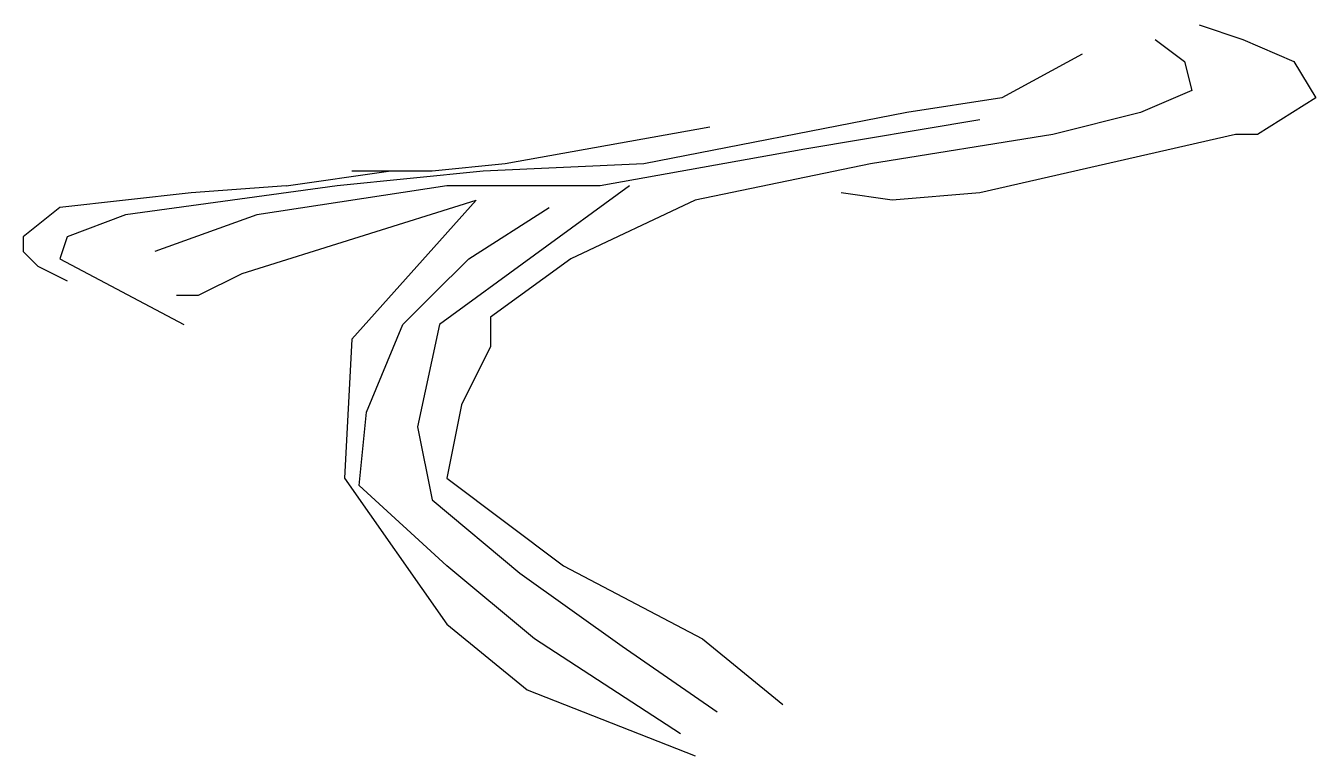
# Model space of a CAD drawing. Extents: x 83 to 1412852, y -76 to 4931706.
# Drawn here: x 82.9262498737 to 82.9262498914, y -75.8151094752 to -75.8151094652 of the extents above.
import ezdxf

# ---------------------------------------------------------------- set-up
doc = ezdxf.new("R2010")
doc.units = 0
doc.header["$MEASUREMENT"] = 0
doc.layers.add('Overlooming cross-section 2 Overlooming cross-section 2.kmz', color=1, linetype='CONTINUOUS')
doc.layers.add('top platform lines top_platform_lines', color=1, linetype='CONTINUOUS')

msp = doc.modelspace()

# ---------------------------------------------------------------- linework, layer by layer
at = {"layer": 'Overlooming cross-section 2 Overlooming cross-section 2.kmz', "color": 18, "linetype": 'Continuous', "true_color": 0x000000}
msp.add_polyline3d([(82.9262498837, -75.8151094662, 0), (82.9262498837, -75.8151094662, 0)], dxfattribs=at)
at = {"layer": 'top platform lines top_platform_lines', "color": 18, "linetype": 'Continuous', "true_color": 0x000000}
for points in [[(82.9262498898, -75.8151094652, 66.87), (82.9262498904, -75.8151094654, 66.05), (82.9262498911, -75.8151094657, 65.28), (82.9262498914, -75.8151094662, 64.65), (82.9262498906, -75.8151094667, 64.18), (82.9262498903, -75.8151094667, 64.97), (82.9262498868, -75.8151094675, 65.74), (82.9262498856, -75.8151094676, 66.18), (82.9262498849, -75.8151094675, 67.35)], [(82.9262498892, -75.8151094654, 67.99), (82.9262498896, -75.8151094657, 68.29), (82.9262498897, -75.8151094661, 68.47), (82.926249889, -75.8151094664, 68.43), (82.9262498878, -75.8151094667, 69.02), (82.9262498853, -75.8151094671, 69.52), (82.9262498829, -75.8151094676, 69.59), (82.9262498812, -75.8151094684, 68.6), (82.9262498801, -75.8151094692, 66.66), (82.9262498801, -75.8151094696, 66.61), (82.9262498797, -75.8151094704, 66.49), (82.9262498795, -75.8151094714, 65.67), (82.9262498811, -75.8151094726, 64.09), (82.926249883, -75.8151094736, 62.68), (82.9262498841, -75.8151094745, 60.96)], [(82.9262498882, -75.8151094656, 68.42), (82.9262498871, -75.8151094662, 69.06), (82.9262498858, -75.8151094664, 69.4), (82.9262498822, -75.8151094671, 70.03), (82.92624988, -75.8151094672, 71.36), (82.926249878, -75.8151094674, 73.16), (82.9262498751, -75.8151094678, 74.13), (82.9262498743, -75.8151094681, 74.62), (82.9262498742, -75.8151094684, 74.24), (82.9262498759, -75.8151094693, 71.4)], [(82.9262498882, -75.8151094656, 0), (82.9262498882, -75.8151094656, 0)], [(82.9262498868, -75.8151094665, 69.13), (82.9262498844, -75.8151094669, 69.78), (82.9262498816, -75.8151094674, 69.98), (82.9262498795, -75.8151094674, 71.84), (82.9262498769, -75.8151094678, 73.79), (82.9262498755, -75.8151094683, 73.94)], [(82.9262498831, -75.8151094666, 73.08), (82.9262498803, -75.8151094671, 73.7), (82.9262498793, -75.8151094672, 74.34), (82.9262498787, -75.8151094672, 74.57), (82.9262498782, -75.8151094672, 74.59)], [(82.9262498773, -75.8151094674, 75.27), (82.9262498787, -75.8151094672, 74.4)], [(82.9262498773, -75.8151094674, 75.27), (82.926249876, -75.8151094675, 76.74), (82.9262498751, -75.8151094676, 77.77), (82.9262498742, -75.8151094677, 78.31), (82.9262498737, -75.8151094681, 77.48), (82.9262498737, -75.8151094683, 76.51), (82.9262498739, -75.8151094685, 75.86), (82.9262498743, -75.8151094687, 74.68)], [(82.926249882, -75.8151094674, 69.78), (82.9262498794, -75.8151094693, 66.86), (82.9262498791, -75.8151094707, 66.35), (82.9262498793, -75.8151094717, 65.32), (82.9262498805, -75.8151094727, 64.06), (82.9262498819, -75.8151094737, 62.77), (82.9262498832, -75.8151094746, 61.18)], [(82.9262498758, -75.8151094689, 73.65), (82.9262498761, -75.8151094689, 73.55), (82.9262498767, -75.8151094686, 73.87), (82.9262498799, -75.8151094676, 71.41)], [(82.9262498799, -75.8151094676, 71.41), (82.9262498782, -75.8151094695, 67.94), (82.9262498781, -75.8151094714, 67.17), (82.9262498795, -75.8151094734, 66.94), (82.9262498806, -75.8151094743, 65.65), (82.9262498829, -75.8151094752, 61.98)], [(82.9262498827, -75.8151094749, 60.68), (82.9262498807, -75.8151094736, 62.42), (82.9262498795, -75.8151094726, 64.13), (82.9262498783, -75.8151094715, 65.54), (82.9262498784, -75.8151094705, 66.31), (82.9262498789, -75.8151094693, 66.87), (82.9262498793, -75.8151094689, 67.42), (82.9262498798, -75.8151094684, 68.46), (82.9262498809, -75.8151094677, 69.7)]]:
    msp.add_polyline3d(points, dxfattribs=at)

doc.saveas('drawing.dxf')
